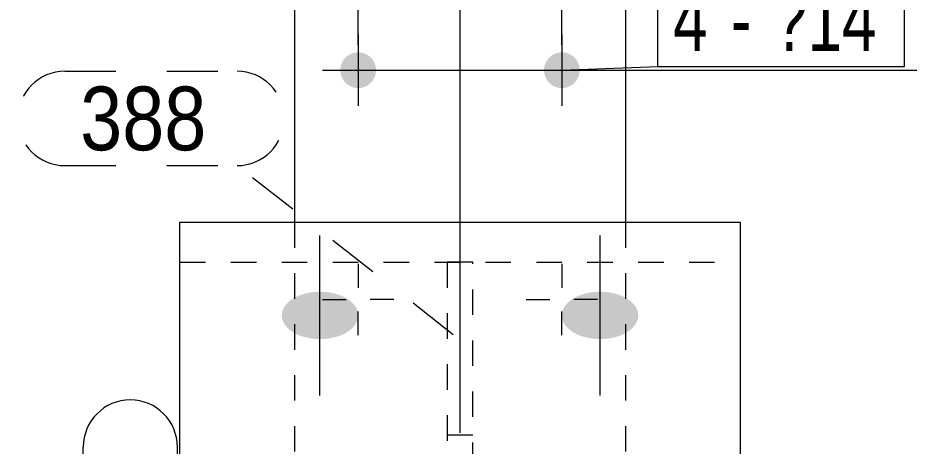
# Model space of a CAD drawing. Header units: millimetres. Extents: x 2 to 579, y 1 to 825.
# Drawn here: x 67.08 to 102.09, y 701.9 to 718.7 of the extents above; entities that cross this region are included whole.
import ezdxf

# ---------------------------------------------------------------- set-up
doc = ezdxf.new("R2010")
doc.units = ezdxf.units.MM
for name, pattern in [('XKITLINE00', [0]), ('XKITLINE01', [4, 1, -1, 1, -1]), ('XKITLINE02', [4, 2, -2])]:
    doc.linetypes.add(name, pattern=pattern)
for name, color, linetype, lineweight in [('Bolt', 3, 'Continuous', 0), ('BoltMark', 7, 'Continuous', 0), ('Dimensions', 7, 'Continuous', 0), ('Part', 2, 'Continuous', 0), ('PartMark', 7, 'Continuous', 0)]:
    doc.layers.add(name, color=color, linetype=linetype, lineweight=lineweight)
doc.styles.add('ARIAL', font='ARIAL.TTF')
doc.styles.add('ARIAL_NARROW', font='ARIALN.TTF')

# ---------------------------------------------------------------- blocks, each defined once
blk = doc.blocks.new('*A27')
at = {"layer": 'Bolt'}
for points in [[(78.913, 706.099), (78.876, 706.1), (78.84, 706.101), (78.803, 706.103), (78.766, 706.106), (78.73, 706.109), (78.694, 706.112), (78.657, 706.117), (78.621, 706.121), (78.586, 706.127), (78.55, 706.132), (78.515, 706.139), (78.479, 706.146), (78.445, 706.153), (78.41, 706.161), (78.376, 706.169), (78.342, 706.178), (78.309, 706.188), (78.276, 706.198), (78.243, 706.208), (78.211, 706.219), (78.179, 706.231), (78.148, 706.243), (78.117, 706.255), (78.086, 706.268), (78.056, 706.281), (78.027, 706.295), (77.998, 706.31), (77.97, 706.324), (77.943, 706.339), (77.916, 706.355), (77.889, 706.371), (77.864, 706.387), (77.839, 706.404), (77.814, 706.421), (77.79, 706.438), (77.767, 706.456), (77.745, 706.474), (77.724, 706.493), (77.703, 706.511), (77.683, 706.531), (77.663, 706.55), (77.645, 706.57), (77.627, 706.59), (77.61, 706.61), (77.594, 706.63), (77.579, 706.651), (77.564, 706.672), (77.551, 706.693), (77.538, 706.715), (77.526, 706.736), (77.515, 706.758), (77.504, 706.78), (77.495, 706.802), (77.486, 706.824), (77.479, 706.846), (77.472, 706.869), (77.466, 706.891), (77.461, 706.914), (77.457, 706.936), (77.454, 706.959), (77.452, 706.982), (77.45, 707.005), (77.45, 707.027), (77.45, 707.05), (77.452, 707.073), (77.454, 707.096), (77.457, 707.118), (77.461, 707.141), (77.466, 707.164), (77.472, 707.186), (77.479, 707.209), (77.486, 707.231), (77.495, 707.253), (77.504, 707.275), (77.515, 707.297), (77.526, 707.319), (77.538, 707.34), (77.551, 707.362), (77.564, 707.383), (77.579, 707.404), (77.594, 707.424), (77.61, 707.445), (77.627, 707.465), (77.645, 707.485), (77.663, 707.505), (77.683, 707.524), (77.703, 707.543), (77.724, 707.562), (77.745, 707.581), (77.767, 707.599), (77.79, 707.617), (77.814, 707.634), (77.839, 707.651), (77.864, 707.668), (77.889, 707.684), (77.916, 707.7), (77.943, 707.715), (77.97, 707.731), (77.998, 707.745), (78.027, 707.759), (78.056, 707.773), (78.086, 707.787), (78.117, 707.8), (78.148, 707.812), (78.179, 707.824), (78.211, 707.835), (78.243, 707.846), (78.276, 707.857), (78.309, 707.867), (78.342, 707.876), (78.376, 707.885), (78.41, 707.894), (78.445, 707.902), (78.479, 707.909), (78.515, 707.916), (78.55, 707.922), (78.586, 707.928), (78.621, 707.933), (78.657, 707.938), (78.694, 707.942), (78.73, 707.946), (78.766, 707.949), (78.803, 707.952), (78.84, 707.954), (78.876, 707.955), (78.913, 707.956), (78.95, 707.956), (78.987, 707.956), (79.024, 707.955), (79.06, 707.954), (79.097, 707.952), (79.134, 707.949), (79.17, 707.946), (79.206, 707.942), (79.243, 707.938), (79.279, 707.933), (79.314, 707.928), (79.35, 707.922), (79.385, 707.916), (79.421, 707.909), (79.455, 707.902), (79.49, 707.894), (79.524, 707.885), (79.558, 707.876), (79.591, 707.867), (79.624, 707.857), (79.657, 707.846), (79.689, 707.835), (79.721, 707.824), (79.752, 707.812), (79.783, 707.8), (79.814, 707.787), (79.844, 707.773), (79.873, 707.759), (79.902, 707.745), (79.93, 707.731), (79.957, 707.715), (79.984, 707.7), (80.011, 707.684), (80.036, 707.668), (80.061, 707.651), (80.086, 707.634), (80.11, 707.617), (80.133, 707.599), (80.155, 707.581), (80.176, 707.562), (80.197, 707.543), (80.217, 707.524), (80.237, 707.505), (80.255, 707.485), (80.273, 707.465), (80.29, 707.445), (80.306, 707.424), (80.321, 707.404), (80.336, 707.383), (80.349, 707.362), (80.362, 707.34), (80.374, 707.319), (80.385, 707.297), (80.396, 707.275), (80.405, 707.253), (80.414, 707.231), (80.421, 707.209), (80.428, 707.186), (80.434, 707.164), (80.439, 707.141), (80.443, 707.118), (80.446, 707.096), (80.448, 707.073), (80.45, 707.05), (80.45, 707.027), (80.45, 707.005), (80.448, 706.982), (80.446, 706.959), (80.443, 706.936), (80.439, 706.914), (80.434, 706.891), (80.428, 706.869), (80.421, 706.846), (80.414, 706.824), (80.405, 706.802), (80.396, 706.78), (80.385, 706.758), (80.374, 706.736), (80.362, 706.715), (80.349, 706.693), (80.336, 706.672), (80.321, 706.651), (80.306, 706.63), (80.29, 706.61), (80.273, 706.59), (80.255, 706.57), (80.237, 706.55), (80.217, 706.531), (80.197, 706.511), (80.176, 706.493), (80.155, 706.474), (80.133, 706.456), (80.11, 706.438), (80.086, 706.421), (80.061, 706.404), (80.036, 706.387), (80.011, 706.371), (79.984, 706.355), (79.957, 706.339), (79.93, 706.324), (79.902, 706.31), (79.873, 706.295), (79.844, 706.281), (79.814, 706.268), (79.783, 706.255), (79.752, 706.243), (79.721, 706.231), (79.689, 706.219), (79.657, 706.208), (79.624, 706.198), (79.591, 706.188), (79.558, 706.178), (79.524, 706.169), (79.49, 706.161), (79.455, 706.153), (79.421, 706.146), (79.385, 706.139), (79.35, 706.132), (79.314, 706.127), (79.279, 706.121), (79.243, 706.117), (79.206, 706.112), (79.17, 706.109), (79.134, 706.106), (79.097, 706.103), (79.06, 706.101), (79.024, 706.1), (78.987, 706.099), (78.95, 706.099)], [(89.913, 706.099), (89.876, 706.1), (89.84, 706.101), (89.803, 706.103), (89.766, 706.106), (89.73, 706.109), (89.694, 706.112), (89.657, 706.117), (89.621, 706.121), (89.586, 706.127), (89.55, 706.132), (89.515, 706.139), (89.479, 706.146), (89.445, 706.153), (89.41, 706.161), (89.376, 706.169), (89.342, 706.178), (89.309, 706.188), (89.276, 706.198), (89.243, 706.208), (89.211, 706.219), (89.179, 706.231), (89.148, 706.243), (89.117, 706.255), (89.086, 706.268), (89.056, 706.281), (89.027, 706.295), (88.998, 706.31), (88.97, 706.324), (88.943, 706.339), (88.916, 706.355), (88.889, 706.371), (88.864, 706.387), (88.839, 706.404), (88.814, 706.421), (88.79, 706.438), (88.767, 706.456), (88.745, 706.474), (88.724, 706.493), (88.703, 706.511), (88.683, 706.531), (88.663, 706.55), (88.645, 706.57), (88.627, 706.59), (88.61, 706.61), (88.594, 706.63), (88.579, 706.651), (88.564, 706.672), (88.551, 706.693), (88.538, 706.715), (88.526, 706.736), (88.515, 706.758), (88.504, 706.78), (88.495, 706.802), (88.486, 706.824), (88.479, 706.846), (88.472, 706.869), (88.466, 706.891), (88.461, 706.914), (88.457, 706.936), (88.454, 706.959), (88.452, 706.982), (88.45, 707.005), (88.45, 707.027), (88.45, 707.05), (88.452, 707.073), (88.454, 707.096), (88.457, 707.118), (88.461, 707.141), (88.466, 707.164), (88.472, 707.186), (88.479, 707.209), (88.486, 707.231), (88.495, 707.253), (88.504, 707.275), (88.515, 707.297), (88.526, 707.319), (88.538, 707.34), (88.551, 707.362), (88.564, 707.383), (88.579, 707.404), (88.594, 707.424), (88.61, 707.445), (88.627, 707.465), (88.645, 707.485), (88.663, 707.505), (88.683, 707.524), (88.703, 707.543), (88.724, 707.562), (88.745, 707.581), (88.767, 707.599), (88.79, 707.617), (88.814, 707.634), (88.839, 707.651), (88.864, 707.668), (88.889, 707.684), (88.916, 707.7), (88.943, 707.715), (88.97, 707.731), (88.998, 707.745), (89.027, 707.759), (89.056, 707.773), (89.086, 707.787), (89.117, 707.8), (89.148, 707.812), (89.179, 707.824), (89.211, 707.835), (89.243, 707.846), (89.276, 707.857), (89.309, 707.867), (89.342, 707.876), (89.376, 707.885), (89.41, 707.894), (89.445, 707.902), (89.479, 707.909), (89.515, 707.916), (89.55, 707.922), (89.586, 707.928), (89.621, 707.933), (89.657, 707.938), (89.694, 707.942), (89.73, 707.946), (89.766, 707.949), (89.803, 707.952), (89.84, 707.954), (89.876, 707.955), (89.913, 707.956), (89.95, 707.956), (89.987, 707.956), (90.024, 707.955), (90.06, 707.954), (90.097, 707.952), (90.134, 707.949), (90.17, 707.946), (90.206, 707.942), (90.243, 707.938), (90.279, 707.933), (90.314, 707.928), (90.35, 707.922), (90.385, 707.916), (90.421, 707.909), (90.455, 707.902), (90.49, 707.894), (90.524, 707.885), (90.558, 707.876), (90.591, 707.867), (90.624, 707.857), (90.657, 707.846), (90.689, 707.835), (90.721, 707.824), (90.752, 707.812), (90.783, 707.8), (90.814, 707.787), (90.844, 707.773), (90.873, 707.759), (90.902, 707.745), (90.93, 707.731), (90.957, 707.715), (90.984, 707.7), (91.011, 707.684), (91.036, 707.668), (91.061, 707.651), (91.086, 707.634), (91.11, 707.617), (91.133, 707.599), (91.155, 707.581), (91.176, 707.562), (91.197, 707.543), (91.217, 707.524), (91.237, 707.505), (91.255, 707.485), (91.273, 707.465), (91.29, 707.445), (91.306, 707.424), (91.321, 707.404), (91.336, 707.383), (91.349, 707.362), (91.362, 707.34), (91.374, 707.319), (91.385, 707.297), (91.396, 707.275), (91.405, 707.253), (91.414, 707.231), (91.421, 707.209), (91.428, 707.186), (91.434, 707.164), (91.439, 707.141), (91.443, 707.118), (91.446, 707.096), (91.448, 707.073), (91.45, 707.05), (91.45, 707.027), (91.45, 707.005), (91.448, 706.982), (91.446, 706.959), (91.443, 706.936), (91.439, 706.914), (91.434, 706.891), (91.428, 706.869), (91.421, 706.846), (91.414, 706.824), (91.405, 706.802), (91.396, 706.78), (91.385, 706.758), (91.374, 706.736), (91.362, 706.715), (91.349, 706.693), (91.336, 706.672), (91.321, 706.651), (91.306, 706.63), (91.29, 706.61), (91.273, 706.59), (91.255, 706.57), (91.237, 706.55), (91.217, 706.531), (91.197, 706.511), (91.176, 706.493), (91.155, 706.474), (91.133, 706.456), (91.11, 706.438), (91.086, 706.421), (91.061, 706.404), (91.036, 706.387), (91.011, 706.371), (90.984, 706.355), (90.957, 706.339), (90.93, 706.324), (90.902, 706.31), (90.873, 706.295), (90.844, 706.281), (90.814, 706.268), (90.783, 706.255), (90.752, 706.243), (90.721, 706.231), (90.689, 706.219), (90.657, 706.208), (90.624, 706.198), (90.591, 706.188), (90.558, 706.178), (90.524, 706.169), (90.49, 706.161), (90.455, 706.153), (90.421, 706.146), (90.385, 706.139), (90.35, 706.132), (90.314, 706.127), (90.279, 706.121), (90.243, 706.117), (90.206, 706.112), (90.17, 706.109), (90.134, 706.106), (90.097, 706.103), (90.06, 706.101), (90.024, 706.1), (89.987, 706.099), (89.95, 706.099)]]:
    blk.add_hatch(color=3, dxfattribs=at).paths.add_polyline_path(points, flags=17)
at = {"layer": 'Bolt', "color": 3, "linetype": 'XKITLINE00', "lineweight": 0}
for p, q in [((78.95, 703.886), (78.95, 710.169)), ((89.95, 703.886), (89.95, 710.169))]:
    blk.add_line(p, q, dxfattribs=at)
blk = doc.blocks.new('*A31')
at = {"layer": 'Bolt'}
blk.add_hatch(color=3, dxfattribs=at).paths.add_polyline_path([(81.149, 716.614), (81.147, 716.58), (81.142, 716.546), (81.137, 716.512), (81.129, 716.478), (81.12, 716.445), (81.109, 716.412), (81.097, 716.38), (81.083, 716.349), (81.067, 716.318), (81.05, 716.288), (81.032, 716.259), (81.012, 716.231), (80.991, 716.204), (80.969, 716.178), (80.945, 716.153), (80.92, 716.13), (80.894, 716.107), (80.867, 716.086), (80.839, 716.066), (80.81, 716.048), (80.78, 716.031), (80.749, 716.015), (80.718, 716.002), (80.686, 715.989), (80.653, 715.978), (80.62, 715.969), (80.587, 715.962), (80.553, 715.956), (80.519, 715.952), (80.484, 715.949), (80.45, 715.948), (80.416, 715.949), (80.381, 715.952), (80.347, 715.956), (80.313, 715.962), (80.28, 715.969), (80.247, 715.978), (80.214, 715.989), (80.182, 716.002), (80.151, 716.015), (80.12, 716.031), (80.09, 716.048), (80.061, 716.066), (80.033, 716.086), (80.006, 716.107), (79.98, 716.13), (79.955, 716.153), (79.931, 716.178), (79.909, 716.204), (79.888, 716.231), (79.868, 716.259), (79.85, 716.288), (79.833, 716.318), (79.817, 716.349), (79.803, 716.38), (79.791, 716.412), (79.78, 716.445), (79.771, 716.478), (79.763, 716.512), (79.758, 716.546), (79.753, 716.58), (79.751, 716.614), (79.75, 716.648), (79.751, 716.683), (79.753, 716.717), (79.758, 716.751), (79.763, 716.785), (79.771, 716.818), (79.78, 716.851), (79.791, 716.884), (79.803, 716.916), (79.817, 716.948), (79.833, 716.978), (79.85, 717.008), (79.868, 717.037), (79.888, 717.065), (79.909, 717.092), (79.931, 717.118), (79.955, 717.143), (79.98, 717.167), (80.006, 717.189), (80.033, 717.211), (80.061, 717.23), (80.09, 717.249), (80.12, 717.266), (80.151, 717.281), (80.182, 717.295), (80.214, 717.307), (80.247, 717.318), (80.28, 717.327), (80.313, 717.335), (80.347, 717.341), (80.381, 717.345), (80.416, 717.347), (80.45, 717.348), (80.484, 717.347), (80.519, 717.345), (80.553, 717.341), (80.587, 717.335), (80.62, 717.327), (80.653, 717.318), (80.686, 717.307), (80.718, 717.295), (80.749, 717.281), (80.78, 717.266), (80.81, 717.249), (80.839, 717.23), (80.867, 717.211), (80.894, 717.189), (80.92, 717.167), (80.945, 717.143), (80.969, 717.118), (80.991, 717.092), (81.012, 717.065), (81.032, 717.037), (81.05, 717.008), (81.067, 716.978), (81.083, 716.948), (81.097, 716.916), (81.109, 716.884), (81.12, 716.851), (81.129, 716.818), (81.137, 716.785), (81.142, 716.751), (81.147, 716.717), (81.149, 716.683), (81.15, 716.648)], flags=17)
at = {"layer": 'Bolt', "color": 3, "linetype": 'XKITLINE00', "lineweight": 0}
for p, q in [((80.45, 718.048), (80.45, 715.248)), ((79.05, 716.648), (81.85, 716.648)), ((80.45, 709.048), (80.45, 708.116)), ((79.05, 707.648), (79.982, 707.648)), ((81.85, 707.648), (80.918, 707.648)), ((80.45, 706.248), (80.45, 707.181))]:
    blk.add_line(p, q, dxfattribs=at)
blk = doc.blocks.new('*A32')
at = {"layer": 'Bolt'}
blk.add_hatch(color=3, dxfattribs=at).paths.add_polyline_path([(89.149, 716.614), (89.147, 716.58), (89.142, 716.546), (89.137, 716.512), (89.129, 716.478), (89.12, 716.445), (89.109, 716.412), (89.097, 716.38), (89.083, 716.349), (89.067, 716.318), (89.05, 716.288), (89.032, 716.259), (89.012, 716.231), (88.991, 716.204), (88.969, 716.178), (88.945, 716.153), (88.92, 716.13), (88.894, 716.107), (88.867, 716.086), (88.839, 716.066), (88.81, 716.048), (88.78, 716.031), (88.749, 716.015), (88.718, 716.002), (88.686, 715.989), (88.653, 715.978), (88.62, 715.969), (88.587, 715.962), (88.553, 715.956), (88.519, 715.952), (88.484, 715.949), (88.45, 715.948), (88.416, 715.949), (88.381, 715.952), (88.347, 715.956), (88.313, 715.962), (88.28, 715.969), (88.247, 715.978), (88.214, 715.989), (88.182, 716.002), (88.151, 716.015), (88.12, 716.031), (88.09, 716.048), (88.061, 716.066), (88.033, 716.086), (88.006, 716.107), (87.98, 716.13), (87.955, 716.153), (87.931, 716.178), (87.909, 716.204), (87.888, 716.231), (87.868, 716.259), (87.85, 716.288), (87.833, 716.318), (87.817, 716.349), (87.803, 716.38), (87.791, 716.412), (87.78, 716.445), (87.771, 716.478), (87.763, 716.512), (87.758, 716.546), (87.753, 716.58), (87.751, 716.614), (87.75, 716.648), (87.751, 716.683), (87.753, 716.717), (87.758, 716.751), (87.763, 716.785), (87.771, 716.818), (87.78, 716.851), (87.791, 716.884), (87.803, 716.916), (87.817, 716.948), (87.833, 716.978), (87.85, 717.008), (87.868, 717.037), (87.888, 717.065), (87.909, 717.092), (87.931, 717.118), (87.955, 717.143), (87.98, 717.167), (88.006, 717.189), (88.033, 717.211), (88.061, 717.23), (88.09, 717.249), (88.12, 717.266), (88.151, 717.281), (88.182, 717.295), (88.214, 717.307), (88.247, 717.318), (88.28, 717.327), (88.313, 717.335), (88.347, 717.341), (88.381, 717.345), (88.416, 717.347), (88.45, 717.348), (88.484, 717.347), (88.519, 717.345), (88.553, 717.341), (88.587, 717.335), (88.62, 717.327), (88.653, 717.318), (88.686, 717.307), (88.718, 717.295), (88.749, 717.281), (88.78, 717.266), (88.81, 717.249), (88.839, 717.23), (88.867, 717.211), (88.894, 717.189), (88.92, 717.167), (88.945, 717.143), (88.969, 717.118), (88.991, 717.092), (89.012, 717.065), (89.032, 717.037), (89.05, 717.008), (89.067, 716.978), (89.083, 716.948), (89.097, 716.916), (89.109, 716.884), (89.12, 716.851), (89.129, 716.818), (89.137, 716.785), (89.142, 716.751), (89.147, 716.717), (89.149, 716.683), (89.15, 716.648)], flags=17)
at = {"layer": 'Bolt', "color": 3, "linetype": 'XKITLINE00', "lineweight": 0}
for p, q in [((88.45, 718.048), (88.45, 715.248)), ((87.05, 716.648), (89.85, 716.648)), ((88.45, 709.048), (88.45, 708.116)), ((87.05, 707.648), (87.982, 707.648)), ((89.85, 707.648), (88.918, 707.648)), ((88.45, 706.248), (88.45, 707.181))]:
    blk.add_line(p, q, dxfattribs=at)
blk = doc.blocks.new('*A35')
at = {"layer": 'Part', "color": 2, "linetype": 'XKITLINE00', "lineweight": 0}
for p, q in [((73.45, 626.772), (73.45, 710.683)), ((73.45, 710.683), (95.45, 710.683)), ((95.45, 710.683), (95.45, 626.772))]:
    blk.add_line(p, q, dxfattribs=at)
at = {"layer": 'Part', "color": 7, "linetype": 'XKITLINE01', "lineweight": 0}
blk.add_line((73.45, 709.113), (95.45, 709.113), dxfattribs=at)
blk = doc.blocks.new('*A43')
at = {"layer": 'Part', "color": 7, "linetype": 'XKITLINE01', "lineweight": 0}
for p, q in [((83.95, 709.113), (83.95, 695.048)), ((84.95, 709.113), (83.95, 709.113)), ((84.95, 695.048), (84.95, 709.113)), ((83.95, 702.349), (84.95, 702.349)), ((83.95, 699.92), (84.95, 699.92)), ((83.95, 695.048), (84.95, 695.048)), ((84.95, 695.048), (83.95, 695.048))]:
    blk.add_line(p, q, dxfattribs=at)
blk = doc.blocks.new('*A44')
at = {"layer": 'Part', "color": 2, "linetype": 'XKITLINE00', "lineweight": 0}
for p, q in [((77.95, 720.048), (77.95, 710.683)), ((77.95, 720.048), (90.95, 720.048)), ((90.95, 720.048), (90.95, 710.683))]:
    blk.add_line(p, q, dxfattribs=at)
at = {"layer": 'Part', "color": 7, "linetype": 'XKITLINE01', "lineweight": 0}
for p, q in [((90.95, 720.048), (77.95, 720.048)), ((77.95, 710.683), (77.95, 695.048)), ((90.95, 710.683), (90.95, 695.048)), ((90.95, 695.048), (77.95, 695.048)), ((77.95, 695.048), (90.95, 695.048))]:
    blk.add_line(p, q, dxfattribs=at)
blk = doc.blocks.new('*A123')
at = {"layer": 'Dimensions', "color": 7, "linetype": 'XKITLINE00', "lineweight": 0}
for p, q in [((119.601, 702.269), (121.299, 700.572)), ((95.45, 701.42), (122.85, 701.42)), ((120.45, 662.964), (120.45, 701.42)), ((119.601, 663.812), (121.299, 662.115)), ((100.9, 662.964), (122.85, 662.964))]:
    blk.add_line(p, q, dxfattribs=at)
at = {"layer": 'Dimensions', "color": 3}
for p in [(120.45, 701.42), (120.45, 662.964)]:
    blk.add_point(p, dxfattribs=at)
at = {"layer": 'Dimensions', "color": 3, "style": 'ARIAL', "width": 0.85}
blk.add_text('8956', height=3, dxfattribs=at).set_placement((105.75, 702.62))
blk.add_text('385', height=3, rotation=90.0002, dxfattribs=at).set_placement((119.1, 678.854))
blk = doc.blocks.new('*A124')
at = {"layer": 'Dimensions', "color": 7, "linetype": 'XKITLINE00', "lineweight": 0}
blk.add_line((81.45, 716.648), (122.85, 716.648), dxfattribs=at)
blk = doc.blocks.new('*A127')
at = {"layer": 'Dimensions', "color": 7, "linetype": 'XKITLINE00', "lineweight": 0}
for p, q in [((80.45, 717.648), (80.45, 739.628)), ((84.45, 702.42), (84.45, 739.628)), ((81.299, 737.627), (79.601, 735.93)), ((85.299, 737.627), (83.601, 735.93)), ((80.45, 736.778), (84.45, 736.778))]:
    blk.add_line(p, q, dxfattribs=at)
at = {"layer": 'Dimensions', "color": 3}
for p in [(80.45, 736.778), (84.45, 736.778)]:
    blk.add_point(p, dxfattribs=at)
at = {"layer": 'Dimensions', "color": 3, "style": 'ARIAL', "width": 0.85}
blk.add_text('40', height=3, dxfattribs=at).set_placement((80.225, 738.128))
blk = doc.blocks.new('*A128')
at = {"layer": 'Dimensions', "color": 7, "linetype": 'XKITLINE00', "lineweight": 0}
for p, q in [((84.45, 702.42), (84.45, 739.178)), ((88.45, 717.648), (88.45, 739.178)), ((85.299, 737.627), (83.601, 735.93)), ((89.299, 737.627), (87.601, 735.93)), ((84.45, 736.778), (88.45, 736.778))]:
    blk.add_line(p, q, dxfattribs=at)
at = {"layer": 'Dimensions', "color": 3}
for p in [(84.45, 736.778), (88.45, 736.778)]:
    blk.add_point(p, dxfattribs=at)
at = {"layer": 'Dimensions', "color": 3, "style": 'ARIAL', "width": 0.85}
blk.add_text('40', height=3, dxfattribs=at).set_placement((84.225, 732.428))
blk = doc.blocks.new('*A134')
at = {"layer": 'BoltMark', "color": 7, "linetype": 'XKITLINE00', "lineweight": 0}
for p, q in [((92.218, 720.498), (101.906, 720.498)), ((92.218, 716.798), (92.218, 720.498)), ((101.906, 716.798), (101.906, 720.498)), ((88.45, 716.648), (92.218, 716.798)), ((92.218, 716.798), (101.906, 716.798))]:
    blk.add_line(p, q, dxfattribs=at)
at = {"layer": 'BoltMark', "color": 3, "style": 'ARIAL_NARROW', "width": 0.85}
for s, p in [('4', (92.818, 717.398)), ('?14', (96.747, 717.398)), ('-', (95.088, 717.398))]:
    blk.add_text(s, height=2.5, dxfattribs=at).set_placement(p)
blk = doc.blocks.new('*A139')
at = {"layer": 'PartMark', "color": 7, "linetype": 'XKITLINE02', "lineweight": 0}
for p, q in [((68.931, 716.606), (75.694, 716.606)), ((68.931, 712.906), (75.694, 712.906)), ((84.179, 706.27), (75.694, 712.906))]:
    blk.add_line(p, q, dxfattribs=at)
for centre, start, end in [((68.931, 714.756), 90, 270), ((75.694, 714.756), 270, 90)]:
    blk.add_arc(centre, 1.85, start, end, dxfattribs=at)
at = {"layer": 'PartMark', "color": 3, "style": 'ARIAL', "width": 0.85}
blk.add_text('388', height=2.5, dxfattribs=at).set_placement((69.531, 713.506))
blk = doc.blocks.new('*A147')
at = {"layer": 'PartMark', "color": 7, "linetype": 'XKITLINE00', "lineweight": 0}
for p, q in [((69.65, 695.1), (69.65, 701.863)), ((73.35, 695.1), (73.35, 701.863))]:
    blk.add_line(p, q, dxfattribs=at)
for centre, start, end in [((71.5, 701.863), 0, 180), ((71.5, 695.1), 180, 0)]:
    blk.add_arc(centre, 1.85, start, end, dxfattribs=at)
at = {"layer": 'PartMark', "color": 3, "style": 'ARIAL', "width": 0.85}
blk.add_text('234', height=2.5, rotation=90.0002, dxfattribs=at).set_placement((72.75, 695.7))

msp = doc.modelspace()

# ---------------------------------------------------------------- block references
at = {"lineweight": 0}
for name in ['*A127', '*A128', '*A124', '*A134', '*A44', '*A31', '*A32', '*A139', '*A35', '*A27', '*A43', '*A123', '*A147']:
    msp.add_blockref(name, (0, 0), dxfattribs=at)

doc.saveas('drawing.dxf')
